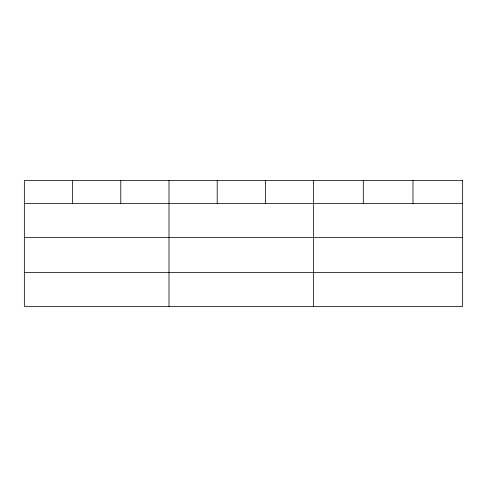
<?xml version="1.0" encoding="UTF-8"?>
<svg xmlns="http://www.w3.org/2000/svg" width="487" height="487" viewBox="0 0 487 487"><rect width="100%" height="100%" fill="white"/><g stroke="black" fill="none" stroke-linecap="round" stroke-linejoin="round"><path stroke-width="0.73" d="M24.35 203.505L462.65 203.505M24.35 237.461L462.65 237.461M24.35 272.446L462.65 272.446M412.976 180.598L412.976 203.505M363.302 180.598L363.302 203.505M313.628 180.598L313.628 306.402M265.415 180.598L265.415 203.505M217.202 180.598L217.202 203.505M168.989 180.598L168.989 306.402M120.776 180.598L120.776 203.505M72.563 180.598L72.563 203.505M462.65 180.598L24.35 180.598L24.35 306.402L462.65 306.402L462.65 180.598"/></g></svg>
